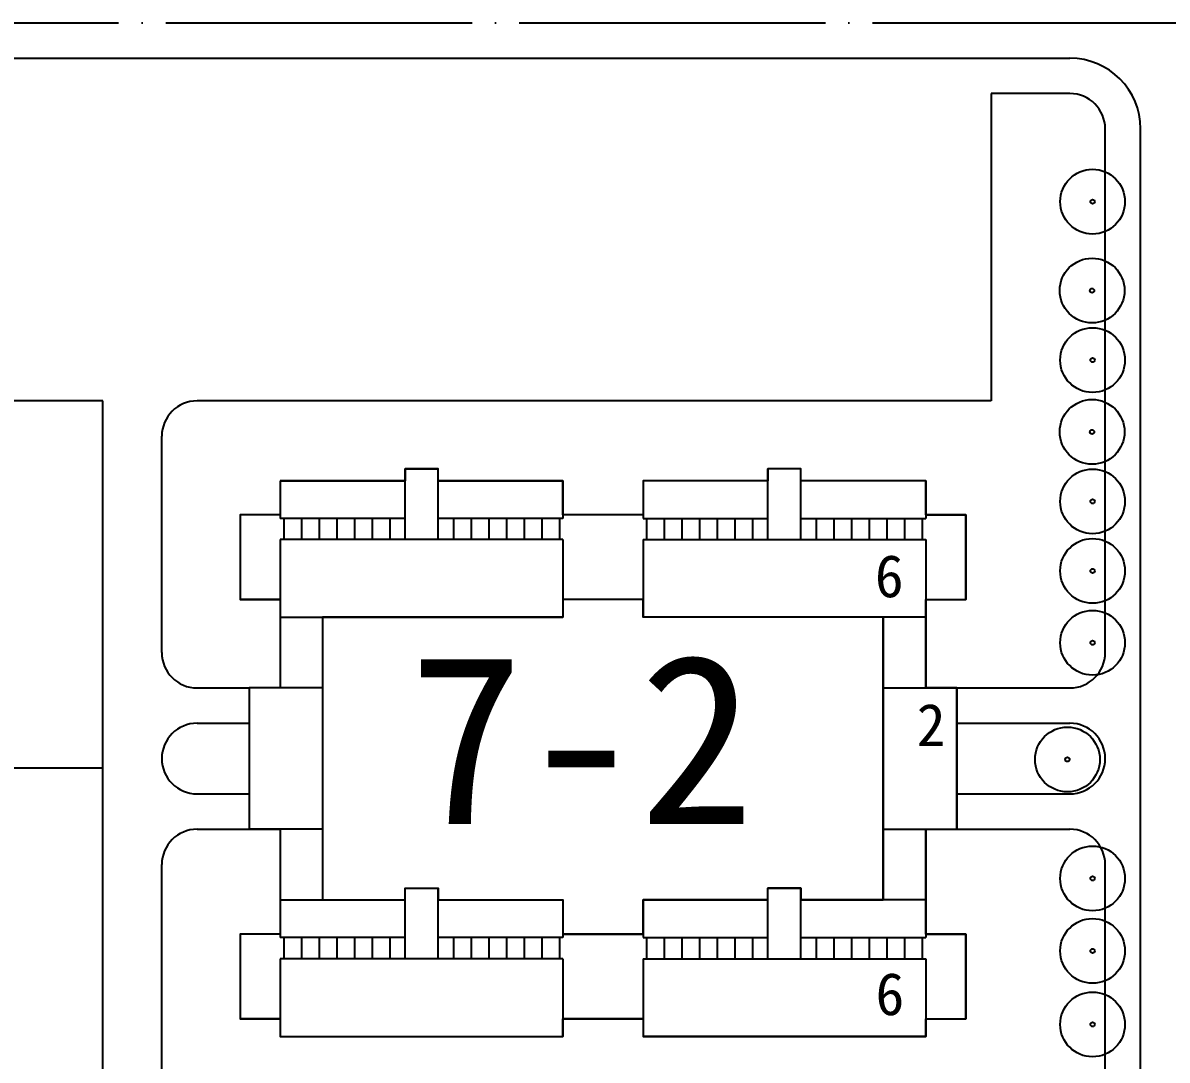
# Model space of a CAD drawing. Extents: x 39009873 to 40242873, y -38938004 to -37205504.
# Drawn here: x 39370193 to 39467334, y -37758274 to -37670186 of the extents above; entities that cross this region are included whole.
import ezdxf

# ---------------------------------------------------------------- set-up
doc = ezdxf.new("R2010")
doc.units = 0
doc.header["$LTSCALE"] = 1000
doc.header["$MEASUREMENT"] = 0
doc.linetypes.add('CENT', pattern=[15, 13, -1, 0, -1])
doc.linetypes.add('DOTE', pattern=[2.42, 2, -0.2, 0.02, -0.2])
doc.layers.get('0').update_dxf_attribs({"linetype": 'CONTINUOUS'})
for name, color, linetype in [('1-CEG', 220, 'CONTINUOUS'), ('A-FACE', 4, 'CONTINUOUS'), ('DOTE', 1, 'DOTE'), ('PUB_TEXT', 4, 'CONTINUOUS'), ('TREE1', 62, 'CONTINUOUS'), ('人行道', 251, 'CONTINUOUS'), ('体育场', 151, 'CONTINUOUS'), ('建筑屋顶', 2, 'CONTINUOUS'), ('建筑轮廓', 254, 'CONTINUOUS'), ('立面2', 252, 'CONTINUOUS'), ('道路中心线', 1, 'CENT')]:
    doc.layers.add(name, color=color, linetype=linetype)
doc.styles.add('-黑体', font='SIMHEI.TTF')

# ---------------------------------------------------------------- blocks, each defined once
blk = doc.blocks.new('dkid')
at = {"layer": '体育场'}
for p, q in [((-526373, 1202760), (-526373, 1098760)), ((-458373, 1202760), (-526373, 1202760)), ((-458373, 1098760), (-458373, 1202760)), ((-458373, 1150760), (-526373, 1150760)), ((-526373, 1098760), (-458373, 1098760))]:
    blk.add_line(p, q, dxfattribs=at)
at = {"layer": '体育场', "elevation": 0}
for points in [[(-472213, 1202760), (-472213, 1181760), (-512533, 1181760), (-512533, 1202760)], [(-483213, 1202760), (-483213, 1192760), (-501533, 1192760), (-501533, 1202760)], [(-483213, 1098760), (-483213, 1108760), (-501533, 1108760), (-501533, 1098760)]]:
    blk.add_lwpolyline(points, dxfattribs=at)
at = {"layer": '体育场'}
blk.add_lwpolyline([(-472213, 1098760), (-472213, 1119760), (-512533, 1119760), (-512533, 1098760)], dxfattribs=at)
blk.add_circle((-492373, 1150760), 12000, dxfattribs=at)
blk = doc.blocks.new('333')
at = {"layer": '建筑屋顶', "linetype": 'Continuous', "ltscale": 10}
for p, q in [((-280647, 1070561), (-277847, 1070561)), ((-280647, 1064561), (-280647, 1070561)), ((-277847, 1064561), (-277847, 1070561)), ((-247047, 1070561), (-249847, 1070561)), ((-249847, 1064561), (-249847, 1070561)), ((-247047, 1064561), (-247047, 1070561)), ((-291247, 1069561), (-280647, 1069561)), ((-291247, 1069561), (-291247, 1066361)), ((-277847, 1069561), (-267247, 1069561)), ((-267247, 1069561), (-267247, 1066361)), ((-249847, 1069561), (-260447, 1069561)), ((-260447, 1069561), (-260447, 1066361)), ((-236447, 1069561), (-247047, 1069561)), ((-236447, 1069561), (-236447, 1066361)), ((-294647, 1066661), (-294647, 1059461)), ((-291247, 1066661), (-294647, 1066661)), ((-260447, 1066661), (-267247, 1066661)), ((-236447, 1066661), (-233047, 1066661)), ((-233047, 1066661), (-233047, 1059461)), ((-280647, 1066361), (-291247, 1066361)), ((-290947, 1066361), (-290947, 1064561)), ((-289447, 1066361), (-289447, 1064561)), ((-287947, 1066361), (-287947, 1064561)), ((-286447, 1066361), (-286447, 1064561)), ((-284947, 1066361), (-284947, 1064561)), ((-283447, 1066361), (-283447, 1064561)), ((-281947, 1066361), (-281947, 1064561)), ((-267247, 1066361), (-277847, 1066361)), ((-276547, 1066361), (-276547, 1064561)), ((-275047, 1066361), (-275047, 1064561)), ((-273547, 1066361), (-273547, 1064561)), ((-272047, 1066361), (-272047, 1064561)), ((-270547, 1066361), (-270547, 1064561)), ((-269047, 1066361), (-269047, 1064561)), ((-267547, 1066361), (-267547, 1064561)), ((-260447, 1066361), (-249847, 1066361)), ((-260147, 1066361), (-260147, 1064561)), ((-258647, 1066361), (-258647, 1064561)), ((-257147, 1066361), (-257147, 1064561)), ((-255647, 1066361), (-255647, 1064561)), ((-254147, 1066361), (-254147, 1064561)), ((-252647, 1066361), (-252647, 1064561)), ((-251147, 1066361), (-251147, 1064561)), ((-247047, 1066361), (-236447, 1066361)), ((-245747, 1066361), (-245747, 1064561)), ((-244247, 1066361), (-244247, 1064561)), ((-242747, 1066361), (-242747, 1064561)), ((-241247, 1066361), (-241247, 1064561)), ((-239747, 1066361), (-239747, 1064561)), ((-238247, 1066361), (-238247, 1064561)), ((-236747, 1066361), (-236747, 1064561)), ((-267247, 1064561), (-291247, 1064561)), ((-291247, 1064561), (-291247, 1051961)), ((-267247, 1064561), (-267247, 1057961)), ((-260447, 1064561), (-236447, 1064561)), ((-260447, 1064561), (-260447, 1057961)), ((-236447, 1064561), (-236447, 1051961)), ((-291247, 1059461), (-294647, 1059461)), ((-260447, 1059461), (-267247, 1059461)), ((-236447, 1059461), (-233047, 1059461)), ((-291247, 1057961), (-267247, 1057961)), ((-287647, 1057961), (-287647, 1033961)), ((-236447, 1057961), (-260447, 1057961)), ((-240047, 1057961), (-240047, 1033961)), ((-293897, 1051961), (-293897, 1039961)), ((-287647, 1051961), (-293897, 1051961)), ((-240047, 1051961), (-233797, 1051961)), ((-233797, 1051961), (-233797, 1039961)), ((-287647, 1039961), (-293897, 1039961)), ((-291247, 1039961), (-291247, 1030761)), ((-240047, 1039961), (-233797, 1039961)), ((-236447, 1039961), (-236447, 1030761)), ((-280647, 1034961), (-277847, 1034961)), ((-280647, 1028961), (-280647, 1034961)), ((-277847, 1028961), (-277847, 1034961)), ((-247047, 1034961), (-249847, 1034961)), ((-249847, 1028961), (-249847, 1034961)), ((-247047, 1028961), (-247047, 1034961)), ((-291247, 1033961), (-280647, 1033961)), ((-277847, 1033961), (-267247, 1033961)), ((-267247, 1033961), (-267247, 1030761)), ((-249847, 1033961), (-260447, 1033961)), ((-260447, 1033961), (-260447, 1030761)), ((-236447, 1033961), (-247047, 1033961)), ((-294647, 1031061), (-294647, 1023861)), ((-291247, 1031061), (-294647, 1031061)), ((-280647, 1030761), (-291247, 1030761)), ((-290947, 1030761), (-290947, 1028961)), ((-289447, 1030761), (-289447, 1028961)), ((-287947, 1030761), (-287947, 1028961)), ((-286447, 1030761), (-286447, 1028961)), ((-284947, 1030761), (-284947, 1028961)), ((-283447, 1030761), (-283447, 1028961)), ((-281947, 1030761), (-281947, 1028961)), ((-267247, 1030761), (-277847, 1030761)), ((-276547, 1030761), (-276547, 1028961)), ((-275047, 1030761), (-275047, 1028961)), ((-273547, 1030761), (-273547, 1028961)), ((-272047, 1030761), (-272047, 1028961)), ((-270547, 1030761), (-270547, 1028961)), ((-269047, 1030761), (-269047, 1028961)), ((-267547, 1030761), (-267547, 1028961)), ((-260447, 1031061), (-267247, 1031061)), ((-260447, 1030761), (-249847, 1030761)), ((-260147, 1030761), (-260147, 1028961)), ((-258647, 1030761), (-258647, 1028961)), ((-257147, 1030761), (-257147, 1028961)), ((-255647, 1030761), (-255647, 1028961)), ((-254147, 1030761), (-254147, 1028961)), ((-252647, 1030761), (-252647, 1028961)), ((-251147, 1030761), (-251147, 1028961)), ((-247047, 1030761), (-236447, 1030761)), ((-245747, 1030761), (-245747, 1028961)), ((-244247, 1030761), (-244247, 1028961)), ((-242747, 1030761), (-242747, 1028961)), ((-241247, 1030761), (-241247, 1028961)), ((-239747, 1030761), (-239747, 1028961)), ((-238247, 1030761), (-238247, 1028961)), ((-236747, 1030761), (-236747, 1028961)), ((-236447, 1031061), (-233047, 1031061)), ((-233047, 1031061), (-233047, 1023861)), ((-267247, 1028961), (-291247, 1028961)), ((-291247, 1028961), (-291247, 1022361)), ((-267247, 1028961), (-267247, 1022361)), ((-260447, 1028961), (-236447, 1028961)), ((-260447, 1028961), (-260447, 1022361)), ((-236447, 1028961), (-236447, 1022361)), ((-291247, 1023861), (-294647, 1023861)), ((-260447, 1023861), (-267247, 1023861)), ((-236447, 1023861), (-233047, 1023861)), ((-291247, 1022361), (-267247, 1022361)), ((-236447, 1022361), (-260447, 1022361))]:
    blk.add_line(p, q, dxfattribs=at)
blk = doc.blocks.new('sdji')
at = {"linetype": 'Continuous', "ltscale": 10}
for radius in [2750, 184]:
    blk.add_circle((512091, 867961), radius, dxfattribs=at)

msp = doc.modelspace()

# ---------------------------------------------------------------- linework, layer by layer
at = {"layer": 'A-FACE'}
for p, q in [((39308659, -37673186), (39459081, -37673186)), ((39465081, -37858019), (39465081, -37679186))]:
    msp.add_line(p, q, dxfattribs=at)
msp.add_arc((39459081, -37679186), 6000, 0, 90, dxfattribs=at)
at = {"layer": '人行道'}
for p, q in [((39459081, -37676186), (39452384, -37676186)), ((39452384, -37676186), (39452384, -37702286)), ((39462081, -37723666), (39462081, -37679186)), ((39452384, -37702286), (39384984, -37702286)), ((39381984, -37723666), (39381984, -37705286)), ((39384984, -37726666), (39389390, -37726666)), ((39449490, -37726666), (39459081, -37726666)), ((39384984, -37729666), (39389390, -37729666)), ((39449490, -37729666), (39459081, -37729666)), ((39381984, -37732666), (39381984, -37732666)), ((39462081, -37732666), (39462081, -37732666)), ((39384984, -37735666), (39389390, -37735666)), ((39449490, -37735666), (39459081, -37735666)), ((39384984, -37738666), (39389390, -37738666)), ((39449490, -37738666), (39459081, -37738666)), ((39381984, -37794866), (39381984, -37741666)), ((39462081, -37794866), (39462081, -37741666))]:
    msp.add_line(p, q, dxfattribs=at)
for centre, start, end in [((39459081, -37679186), 0, 90), ((39384984, -37705286), 90, 180), ((39384984, -37723666), 180, 270), ((39459081, -37723666), 270, 0), ((39384984, -37732666), 90, 180), ((39459081, -37732666), 0, 90), ((39384984, -37732666), 180, 270), ((39459081, -37732666), 270, 0), ((39384984, -37741666), 90, 180), ((39459081, -37741666), 0, 90)]:
    msp.add_arc(centre, 3000, start, end, dxfattribs=at)
at = {"layer": '建筑轮廓', "ltscale": 10}
for points in [[(39392040, -37709066), (39392040, -37711966), (39388640, -37711966), (39388640, -37719166), (39392040, -37719166), (39392040, -37726666), (39389390, -37726666), (39389390, -37738666), (39392040, -37738666), (39392040, -37747566), (39388640, -37747566), (39388640, -37754766), (39392040, -37754766), (39392040, -37756266), (39416040, -37756266), (39416040, -37754766), (39422840, -37754766), (39422840, -37756266), (39446840, -37756266), (39446840, -37754766), (39450240, -37754766), (39450240, -37747566), (39446840, -37747566), (39446840, -37738666), (39449490, -37738666), (39449490, -37726666), (39446840, -37726666), (39446840, -37719166), (39450240, -37719166), (39450240, -37711966), (39446840, -37711966), (39446840, -37709066), (39436240, -37709066), (39436240, -37708066), (39433440, -37708066), (39433440, -37709066), (39422840, -37709066), (39422840, -37711966), (39416040, -37711966), (39416040, -37709066), (39405440, -37709066), (39405440, -37708066), (39402640, -37708066), (39402640, -37709066), (39392040, -37709066)], [(39395640, -37720666), (39395640, -37744666), (39402640, -37744666), (39402640, -37743666), (39405440, -37743666), (39405440, -37744666), (39416040, -37744666), (39416040, -37747566), (39422840, -37747566), (39422840, -37744666), (39433440, -37744666), (39433440, -37743666), (39436240, -37743666), (39436240, -37744666), (39443240, -37744666), (39443240, -37720666), (39422840, -37720666), (39422840, -37719166), (39416040, -37719166), (39416040, -37720666), (39395640, -37720666)]]:
    msp.add_lwpolyline(points, dxfattribs=at)
at = {"layer": '道路中心线', "ltscale": 2}
msp.add_line((39292323, -37670186), (39675944, -37670186), dxfattribs=at)

# ---------------------------------------------------------------- block references
at = {"layer": 'DOTE', "linetype": 'Continuous'}
msp.add_blockref('333', (39683287, -38778627), dxfattribs=at)
at = {"layer": 'TREE1', "linetype": 'Continuous', "rotation": 89.71588559147328}
for p in [(40326418, -38201758), (40326379, -38209307), (40326418, -38215211), (40326379, -38221309), (40326418, -38227213), (40326418, -38233116), (40326418, -38239217), (40324284, -38249131), (40326418, -38259233), (40326418, -38265388), (40326418, -38271630)]:
    msp.add_blockref('sdji', p, dxfattribs=at)
at = {"layer": '立面2', "linetype": 'Continuous', "xscale": 0.6000000014901161, "yscale": 0.6000000014901161, "zscale": 0.6}
msp.add_blockref('dkid', (39652008, -38423942), dxfattribs=at)

# ---------------------------------------------------------------- texts
at = {"layer": '1-CEG', "style": '-黑体'}
for s, p in [('6', (39442520, -37718964)), ('2', (39446078, -37731609)), ('6', (39442574, -37754454))]:
    msp.add_text(s, height=3600, dxfattribs=at).set_placement(p)
at = {"layer": 'PUB_TEXT', "color": 2, "style": '-黑体'}
msp.add_text('7-2', height=14400, dxfattribs=at).set_placement((39402917, -37738235))

doc.saveas('drawing.dxf')
